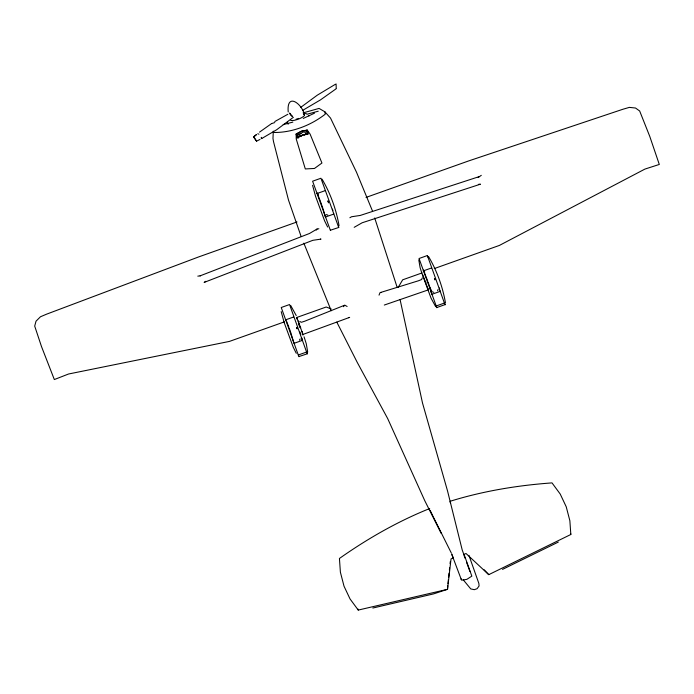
<?xml version="1.0" encoding="UTF-8"?>
<svg xmlns="http://www.w3.org/2000/svg" width="694" height="694" viewBox="0 0 694 694"><rect width="100%" height="100%" fill="white"/><g stroke="black" fill="none" stroke-linecap="round" stroke-linejoin="round"><path stroke-width="1.04" d="M257.769 133.734L258.914 134.185M273.289 131.175L272.976 138.514L273.497 141.55L288.513 200.124L301.023 236.22M447.76 585.753L447.517 589.319L433.533 593.908L372.834 608.031M447.977 583.654L448.402 579.455M448.619 577.356L449.044 573.157M449.391 569.982L449.625 567.865M450.076 563.641L450.311 561.524M379.028 295.132L380.052 292.642L418.43 280.784L421.631 279.535L422.316 277.808M307.182 134.072L306.904 130.264L301.404 131.305L296.503 133.968L297.388 137.698L302.289 135.035L307.789 134.003L306.904 130.264M287.377 122.569L287.602 121.728M438.096 289.459L437.541 290.751M343.443 306.696L344.805 305.169L347.121 306.479M338.42 225.845L338.724 227.476L330.5 230.2M307.043 352.144L307.347 353.775L299.131 356.49M445.253 304.536L436.942 307.494M300.164 338.906L299.444 340.121M299.253 135.018L299.175 136.232A3.574 1.31 -30.4 0 0 300.884 136.241L301.69 135.955M316.212 230.122L317.089 229.003L318.858 228.768M398.278 287.229L402.685 279.812L422.03 272.933M261.196 138.375L261.768 138.444L261.187 137.351M205.84 281.287L204.131 282.423L312.821 240.315L321.027 239.109L320.524 239.048M349.88 217.743L351.52 216.762L360.247 215.444L479.285 176.588M293.397 117.277L276.576 129.804L261.586 138.609M260.007 139.442L256.572 141.168L253.562 136.978L256.598 134.454M253.562 136.978L256.416 134.619M256.572 141.168L253.744 136.831M300.788 107.327L317.279 95.182L335.358 84.304M478.149 177.551L481.289 175.33M259.504 132.146L271.632 123.532M336.087 88.823L320.541 99.849L302.549 110.441M274.789 121.545L287.863 114.267M317.089 229.003L309.515 233.479L200.089 275.856M296.147 134.003L301.37 131.166L307.234 130.064L310.088 134.081L321.938 163.029L314.469 168.469L305.308 168.937L296.234 139.008L296.147 134.003L297.101 138.011L302.324 135.174L308.179 134.072L307.234 130.064M296.503 133.968L297.587 134.888L302.558 132.441M450.033 501.302C483.033 491.057 517.577 485.358 552.016 482.894L560.214 494.041L566.235 506.794L569.869 520.76L570.824 534.493L488.758 574.658L466.056 553.534L463.809 554.332L462.239 550.073L447.543 490.979L422.49 402.945L400.091 299.608M558.323 542.075L502.517 569.384M314.46 113.209L303.252 118.431M354.183 227.328L362.155 222.774L480.43 184.188L478.374 184.378M344.363 305.325L304.744 321.209L301.352 322.294L299.791 321.452M427.287 290.231L384.294 305.048M297.795 118.7L298.611 118.388M349.663 317.366L303.981 334.074M303.07 112.896L319.058 108.411L324.87 111.803L330.518 118.058L356.516 172.242L372.4 210.837M316.724 193.643L325.035 190.685M297.015 221.959L198.571 256.954L46.637 314.148L40.46 316.768L36.027 321.183L34.7 326.093L41.475 346.497L54.332 379.549L68.559 374.005L229.454 341.405L284.436 321.851M366.024 197.417L468.528 160.973L622.995 109.227L629.38 107.379L635.531 108.03L639.668 110.997L649.775 136.423L659.3 164.452L644.917 169.084L499.402 245.424L434.244 268.587M428.172 257.379L427.365 255.548L419.046 258.506L436.838 307.728M285.347 319.943L293.666 316.985M423.158 270.946L431.477 267.988M296.65 317.514L326.18 307.008L331.125 308.908M306.592 352.049L289.554 304.545L281.243 307.503L298.281 355.007L306.592 352.049L307.347 353.775M436.084 306.011L444.403 303.052L445.158 304.77M429.69 508.537C397.775 521.368 367.508 538.665 339.435 558.47L340.39 572.212L344.024 586.204L350.028 598.922L358.243 610.078L447.517 589.319L451.039 558.87L453.286 558.071L451.716 553.821M271.779 123.523L274.772 122.56M292.868 122.118L283.178 124.599M306.878 114.276L318.234 111.213M380.52 292.469L381.318 292.486M197.79 276.134L200.384 275.865M303.573 132.25L306.618 131.678M304.172 113.53L306.332 113.643M273.74 132.485C292.079 132.719 310.877 125.38 325.269 114.163L324.87 111.803M327.846 215.088L326.059 214.559M348.431 317.522L348.978 317.618M433.811 292.348L432.909 292.079M451.924 554.74L461.406 579.828L462.265 580.08L466.854 579.351L471.833 576.124L464.06 554.367M336.07 83.922L336.234 88.346M450.12 501.996L450.588 503.107M305.195 132.901L305.811 133.873A3.574 1.362 -10.8 0 1 304.31 135.018M290.977 115.404L292.443 116.523L291.22 114.822M304.553 114.978C302.142 103.779 286.449 91.929 288.21 111.968M484.16 569.774L488.758 574.658M463.306 579.889L470.766 588.928L474.323 589.683L477.099 588.694L479.077 585.97L478.851 583.411L468.936 555.356M290.691 114.345L289.58 113.044L290.491 114.892M428.502 256.476C436.873 270.634 442.694 286.813 445.496 303.026M322.059 179.182C330.439 193.34 336.252 209.51 339.054 225.724M290.691 305.481L296.217 315.527M435.693 306.696L431.052 298.186L421.978 273.557L420.122 267.702L418.794 259.929M429.473 286.769L432.11 291.775M422.637 274.616L428.415 290.083M336.807 322.111L357.297 362.494L387.668 418.543L424.806 500.773L441.202 533.4M327.646 227.025L324.618 220.883L315.544 196.263L312.569 185.289M296.277 353.324L293.241 347.182L284.167 322.563L281.191 311.589M451.265 552.91L433.698 517.689M433.23 516.752L430.15 510.368M423.409 270.07L427.782 281.278M338.724 227.476L320.932 178.245L312.612 181.203L330.405 230.434M298.281 355.007L299.027 356.725M302.688 334.846L302.237 333.745M297.37 318.936L296.919 317.843L303.165 334.95L302.862 333.961M296.572 317.973L297.023 319.058M303.842 243.169L331.229 310.712M428.259 288.93L428.588 289.745M317.843 194.728L320.316 201.113M286.466 321.027L288.938 327.412M298.949 323.109L299.582 324.801M423.999 270.365L424.693 272.204M317.566 193.062L318.26 194.901M298.134 320.932L298.68 322.38M463.93 555.2L465.058 558.245M444.403 303.052L427.365 255.548M300.129 326.275L300.667 327.75M425.37 281.226L425.89 282.632M466.576 562.305L469.89 571.388M299.86 327.438L298.333 323.222M434.73 279.179C433.741 276.672 435.65 281.695 434.652 279.188M320.663 202.067L322.996 208.721M289.285 328.366L290.318 331.238M302.437 332.704L302.02 331.506M296.928 328.175C297.709 330.674 296.052 325.651 296.841 328.193M428.129 282.241L429.1 285.061M290.647 332.174L293.978 343.348L302.298 340.398L301.847 338.108M304.05 336.772L306.262 343.704L307.685 352.023M429.43 286.015L431.789 294.351L440.109 291.393L440.091 290.812M323.274 209.562L325.356 217.057L333.667 214.099L333.658 213.518M299.938 332.062L300.771 334.595M374.708 217.977L397.133 287.281M439.302 287.932L439.658 289.112M332.417 209.146L332.868 210.629M461.128 578.822L461.406 579.828M297.587 134.888L298.342 138.08M570.65 533.513L570.824 534.493M358.069 609.089L358.243 610.078M288.236 124.174A11.295 2.819 -20.2 0 1 287.75 123.567M308.518 115.412A11.295 2.819 -20.2 0 1 309.004 116.011M299.704 134.454A3.808 1.397 -30.4 0 1 301.066 133.309M296.971 118.969A3.678 0.92 -20.2 0 1 296.112 119.186M303.452 114.38A7.469 1.865 -20.2 0 1 299.652 118.631A7.469 1.865 -20.2 0 1 290.5 119.975M327.958 201.043L328.557 202.726L327.958 201.043"/></g></svg>
